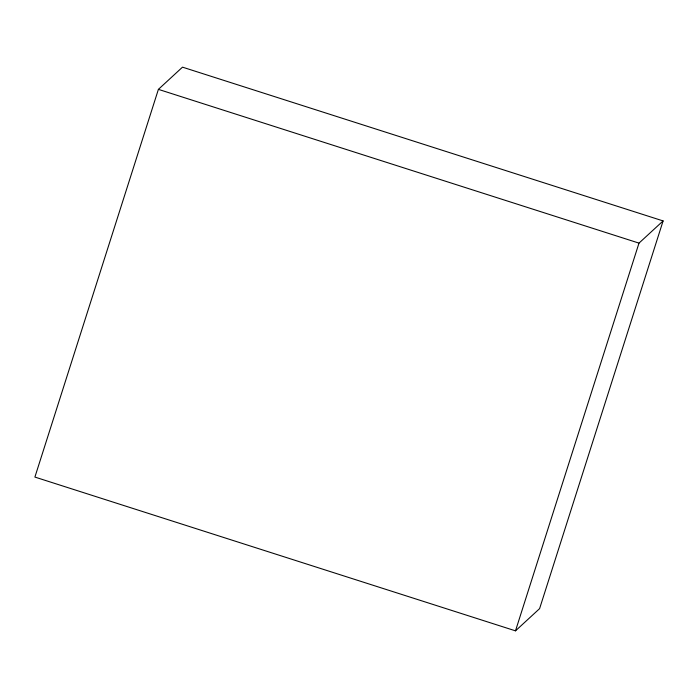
<?xml version="1.0" encoding="UTF-8"?>
<svg xmlns="http://www.w3.org/2000/svg" width="698" height="698" viewBox="0 0 698 698"><rect width="100%" height="100%" fill="white"/><g stroke="black" fill="none" stroke-linecap="round" stroke-linejoin="round"><path stroke-width="1.05" d="M158.402 89.361L34.9 477.074L515.499 630.844L539.598 608.639L663.1 220.926L182.501 67.156L158.402 89.361L638.993 243.122L663.1 220.926M515.499 630.844L638.993 243.122"/></g></svg>
